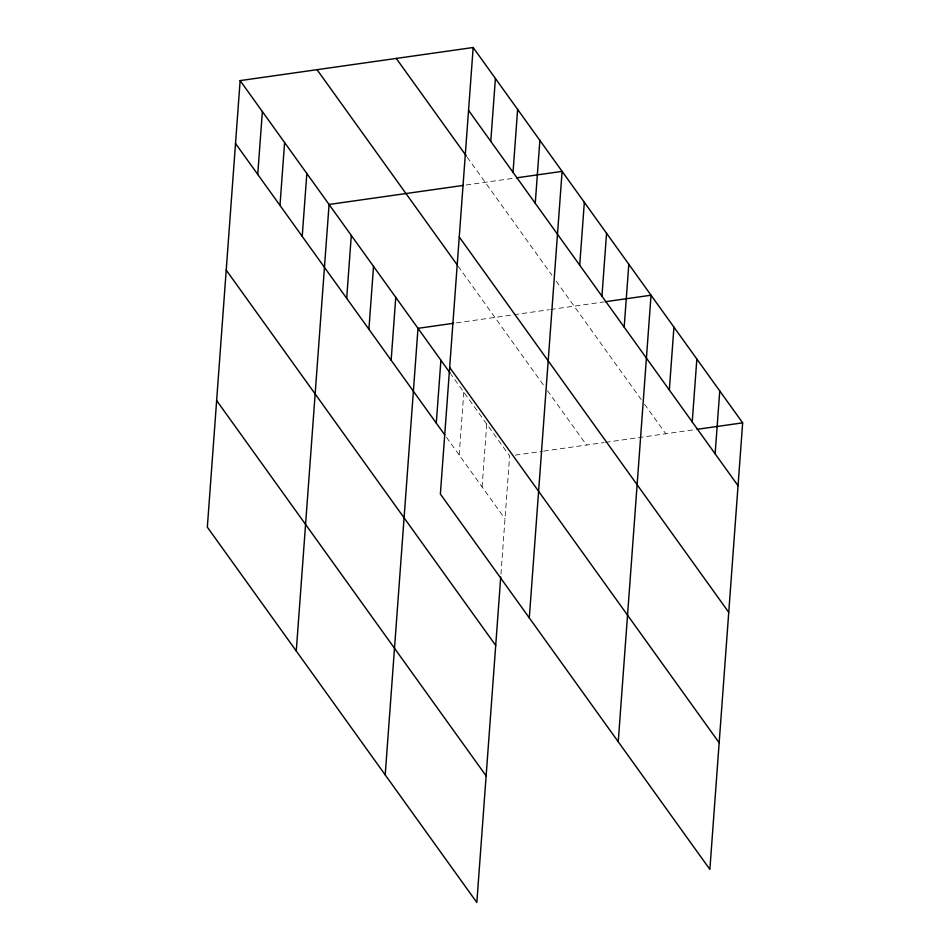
<?xml version="1.0" encoding="UTF-8"?>
<svg xmlns="http://www.w3.org/2000/svg" width="950" height="950" viewBox="0 0 950 950"><rect width="100%" height="100%" fill="white"/><g stroke="black" fill="none" stroke-linecap="round" stroke-linejoin="round"><path stroke-width="0.71" stroke-dasharray="4.75 3.56" d="M459.194 455.014L463.814 392.148M482.101 486.923L486.721 424.044M500.947 574.133L509.628 455.952L451.084 374.419M466.129 185.001L515.102 178.042M456.451 322.869L512.501 314.913M513.974 314.699L549.183 309.7M550.656 309.486L604.034 301.91M515.316 455.145L542.379 451.298M543.804 451.096L604.129 442.522M605.601 442.32L694.236 429.721M467.246 157.273L551.903 275.191M556.178 281.141L641.155 399.499M644.551 404.225L665.76 433.77M458.126 266.19L544.101 385.949M547.497 390.676L586.53 445.027M446.464 437.297L505.008 518.831"/><path stroke-width="1.43" d="M473.171 47.5L440.372 494.048L709.864 869.393L742.663 422.845L473.171 47.5L240.136 80.607L207.338 527.155L476.829 902.5L500.733 577.042M257.747 174.444L262.366 111.566M279.977 205.414L284.596 142.536M302.219 236.372L306.838 173.506M296.269 651.023L329.068 204.464L463.184 185.416M346.679 298.312L351.298 235.434M368.909 329.27L373.528 266.404M391.151 360.24L395.758 297.362M385.201 774.879L418 328.332L453.601 323.273M436.287 423.118L440.907 360.24M490.782 141.336L495.401 78.47M513.024 172.306L517.631 109.428M535.254 203.276L539.873 140.398M529.304 617.916L562.103 171.368L516.527 177.84M579.714 265.204L584.333 202.326M601.944 296.174L606.563 233.296M624.186 327.133L628.805 264.266M618.236 741.772L651.035 295.224L605.459 301.708M669.322 390.011L673.942 327.133M692.229 421.907L696.849 359.041M715.136 453.815L719.756 390.937M697.086 429.317L742.663 422.845M468.552 110.378L738.043 485.723M396.269 58.425L466.391 156.085M459.254 236.989L728.745 612.334M317.039 69.683L457.271 265.002M449.671 367.436L719.162 742.781M240.136 80.607L450.241 373.231M235.517 143.474L444.766 434.934M226.219 270.097L495.71 645.442M216.636 400.544L486.127 775.889"/></g></svg>
